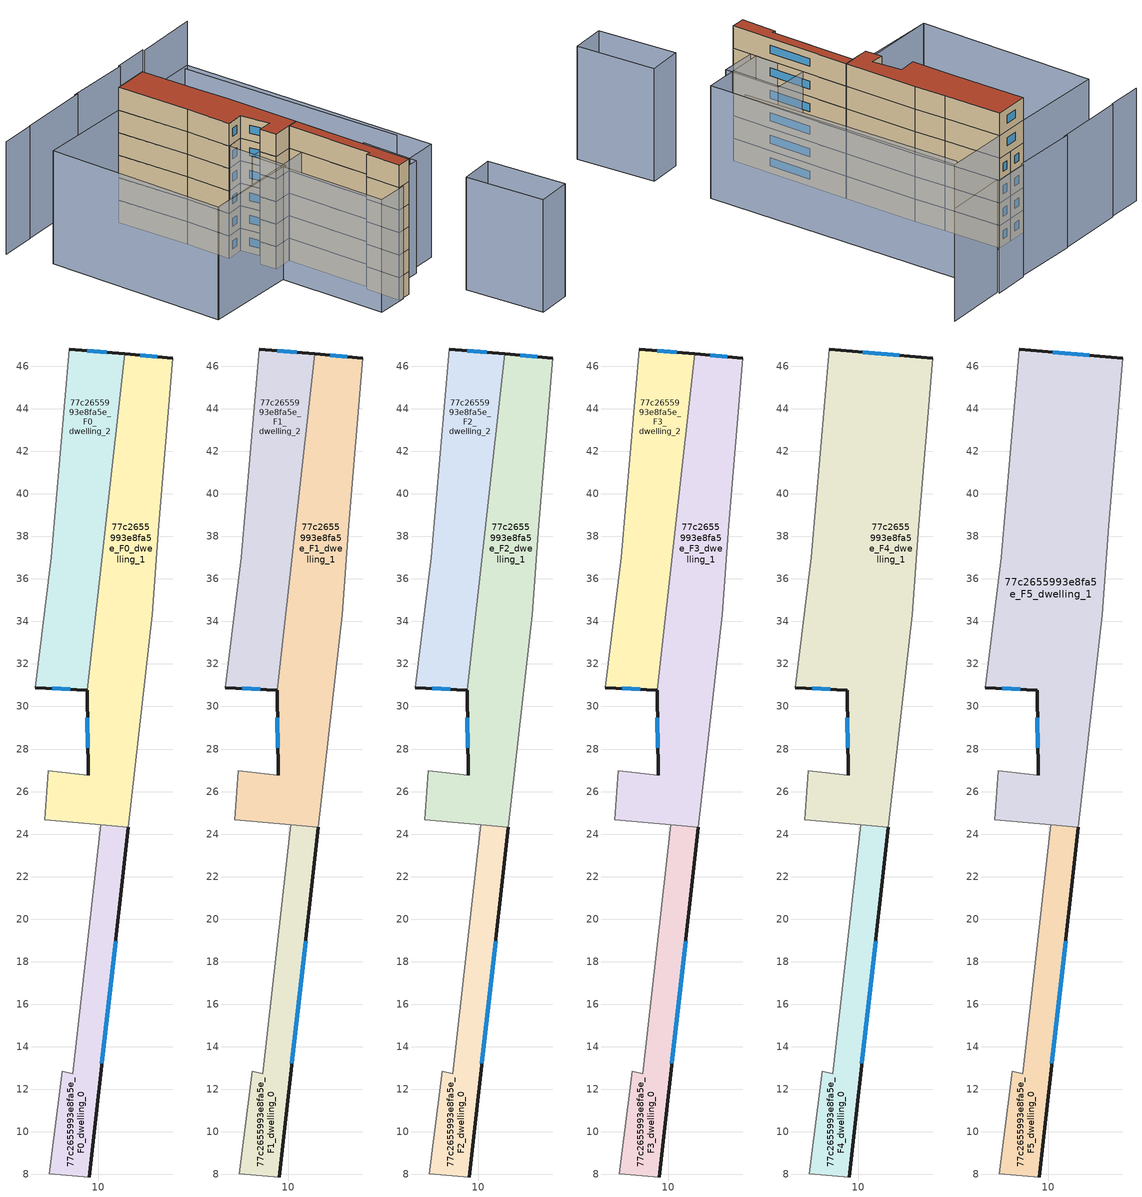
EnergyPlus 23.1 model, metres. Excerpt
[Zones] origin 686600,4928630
77c2655993e8fa5e_F0_dwelling_0
 floor ground (EU_floor_Construction): 11.42,24.31 9.58,7.87 7.7,8.03 8.3,12.84 8.8,12.72 10.11,24.43 z0
 wall outside (EU_wall_Construction): 9.58,7.87 11.42,24.31 z0:3
 wall adiabatic (EU_wall_Construction): 10.11,24.43 8.8,12.72 8.3,12.84 7.7,8.03 9.58,7.87 z0:3
 wall to 77c2655993e8fa5e_F0_dwelling_1 (EU_wall_Construction): 11.42,24.31 10.11,24.43 z0:3
 window (EU_Window_Construction): 10.18,13.22 10.82,18.96 z0.98:2.02
77c2655993e8fa5e_F0_dwelling_1
 floor ground (EU_floor_Construction): 13.51,46.38 12.85,38.54 12.53,34.33 11.42,24.31 10.11,24.43 7.48,24.67 7.65,26.97 9.52,26.75 9.48,30.78 11.26,46.58 z0
 wall outside (EU_wall_Construction): 9.48,30.78 9.52,26.75 / 13.51,46.38 11.26,46.58 z0:3
 wall adiabatic (EU_wall_Construction): 9.52,26.75 7.65,26.97 7.48,24.67 10.11,24.43 / 11.42,24.31 12.53,34.33 12.85,38.54 13.51,46.38 z0:3
 wall to 77c2655993e8fa5e_F0_dwelling_2 (EU_wall_Construction): 11.26,46.58 9.48,30.78 z0:3
 window (EU_Window_Construction): 9.5,29.47 9.51,28.06 / 12.77,46.45 11.99,46.52 z0.98:2.02
77c2655993e8fa5e_F0_dwelling_2
 floor ground (EU_floor_Construction): 11.26,46.58 9.48,30.78 7.04,30.88 7.79,37.01 8.63,46.82 z0
 wall outside (EU_wall_Construction): 11.26,46.58 8.63,46.82 / 7.04,30.88 9.48,30.78 z0:3
 wall adiabatic (EU_wall_Construction): 8.63,46.82 7.79,37.01 7.04,30.88 z0:3
 window (EU_Window_Construction): 10.4,46.66 9.49,46.74 / 7.84,30.85 8.69,30.81 z0.98:2.02
77c2655993e8fa5e_F1_dwelling_0
 floor to 77c2655993e8fa5e_F0_dwelling_0 (EU_floor_Construction): 11.42,24.31 9.58,7.87 7.7,8.03 8.3,12.84 8.8,12.72 10.11,24.43 z3
 wall outside (EU_wall_Construction): 9.58,7.87 11.42,24.31 z3:6
 wall adiabatic (EU_wall_Construction): 10.11,24.43 8.8,12.72 8.3,12.84 7.7,8.03 9.58,7.87 z3:6
 wall to 77c2655993e8fa5e_F1_dwelling_1 (EU_wall_Construction): 11.42,24.31 10.11,24.43 z3:6
 window (EU_Window_Construction): 10.18,13.22 10.82,18.96 z3.98:5.02
77c2655993e8fa5e_F1_dwelling_1
 floor to 77c2655993e8fa5e_F0_dwelling_1 (EU_floor_Construction): 13.51,46.38 12.85,38.54 12.53,34.33 11.42,24.31 10.11,24.43 7.48,24.67 7.65,26.97 9.52,26.75 9.48,30.78 11.25,46.58 z3
 wall outside (EU_wall_Construction): 9.48,30.78 9.52,26.75 / 13.51,46.38 11.26,46.58 z3:6
 wall adiabatic (EU_wall_Construction): 9.52,26.75 7.65,26.97 7.48,24.67 10.11,24.43 / 11.42,24.31 12.53,34.33 12.85,38.54 13.51,46.38 z3:6
 wall to 77c2655993e8fa5e_F1_dwelling_2 (EU_wall_Construction): 11.26,46.58 9.48,30.78 z3:6
 window (EU_Window_Construction): 9.5,29.47 9.51,28.06 / 12.77,46.45 11.99,46.52 z3.98:5.02
77c2655993e8fa5e_F1_dwelling_2
 floor to 77c2655993e8fa5e_F0_dwelling_2 (EU_floor_Construction): 11.25,46.58 9.48,30.78 7.04,30.88 7.79,37.01 8.63,46.82 z3
 wall outside (EU_wall_Construction): 11.26,46.58 8.63,46.82 / 7.04,30.88 9.48,30.78 z3:6
 wall adiabatic (EU_wall_Construction): 8.63,46.82 7.79,37.01 7.04,30.88 z3:6
 window (EU_Window_Construction): 10.4,46.66 9.49,46.74 / 7.84,30.85 8.69,30.81 z3.98:5.02
77c2655993e8fa5e_F2_dwelling_0
 floor to 77c2655993e8fa5e_F1_dwelling_0 (EU_floor_Construction): 11.42,24.31 9.58,7.87 7.7,8.03 8.3,12.84 8.8,12.72 10.11,24.43 z6
 wall outside (EU_wall_Construction): 9.58,7.87 11.42,24.31 z6:9
 wall adiabatic (EU_wall_Construction): 10.11,24.43 8.8,12.72 8.3,12.84 7.7,8.03 9.58,7.87 z6:9
 wall to 77c2655993e8fa5e_F2_dwelling_1 (EU_wall_Construction): 11.42,24.31 10.11,24.43 z6:9
 window (EU_Window_Construction): 10.18,13.22 10.82,18.96 z6.98:8.02
77c2655993e8fa5e_F2_dwelling_1
 floor to 77c2655993e8fa5e_F1_dwelling_1 (EU_floor_Construction): 13.51,46.38 12.85,38.54 12.53,34.33 11.42,24.31 10.11,24.43 7.48,24.67 7.65,26.97 9.52,26.75 9.48,30.78 11.25,46.58 z6
 wall outside (EU_wall_Construction): 9.48,30.78 9.52,26.75 / 13.51,46.38 11.26,46.58 z6:9
 wall adiabatic (EU_wall_Construction): 9.52,26.75 7.65,26.97 7.48,24.67 10.11,24.43 / 11.42,24.31 12.53,34.33 12.85,38.54 13.51,46.38 z6:9
 wall to 77c2655993e8fa5e_F2_dwelling_2 (EU_wall_Construction): 11.26,46.58 9.48,30.78 z6:9
 window (EU_Window_Construction): 9.5,29.47 9.51,28.06 / 12.77,46.45 11.99,46.52 z6.98:8.02
77c2655993e8fa5e_F2_dwelling_2
 floor to 77c2655993e8fa5e_F1_dwelling_2 (EU_floor_Construction): 11.25,46.58 9.48,30.78 7.04,30.88 7.79,37.01 8.63,46.82 z6
 wall outside (EU_wall_Construction): 11.26,46.58 8.63,46.82 / 7.04,30.88 9.48,30.78 z6:9
 wall adiabatic (EU_wall_Construction): 8.63,46.82 7.79,37.01 7.04,30.88 z6:9
 window (EU_Window_Construction): 10.4,46.66 9.49,46.74 / 7.84,30.85 8.69,30.81 z6.98:8.02
77c2655993e8fa5e_F3_dwelling_0
 floor to 77c2655993e8fa5e_F2_dwelling_0 (EU_floor_Construction): 11.42,24.31 9.58,7.87 7.7,8.03 8.3,12.84 8.8,12.72 10.11,24.43 z9
 wall outside (EU_wall_Construction): 9.58,7.87 11.42,24.31 z9:12
 wall adiabatic (EU_wall_Construction): 10.11,24.43 8.8,12.72 8.3,12.84 7.7,8.03 9.58,7.87 z9:12
 wall to 77c2655993e8fa5e_F3_dwelling_1 (EU_wall_Construction): 11.42,24.31 10.11,24.43 z9:12
 window (EU_Window_Construction): 10.18,13.22 10.82,18.96 z9.98:11.02
77c2655993e8fa5e_F3_dwelling_1
 floor to 77c2655993e8fa5e_F2_dwelling_1 (EU_floor_Construction): 13.51,46.38 12.85,38.54 12.53,34.33 11.42,24.31 10.11,24.43 7.48,24.67 7.65,26.97 9.52,26.75 9.48,30.78 11.25,46.58 z9
 wall outside (EU_wall_Construction): 9.48,30.78 9.52,26.75 / 13.51,46.38 11.26,46.58 z9:12
 wall adiabatic (EU_wall_Construction): 9.52,26.75 7.65,26.97 7.48,24.67 10.11,24.43 / 11.42,24.31 12.53,34.33 12.85,38.54 13.51,46.38 z9:12
 wall to 77c2655993e8fa5e_F3_dwelling_2 (EU_wall_Construction): 11.26,46.58 9.48,30.78 z9:12
 window (EU_Window_Construction): 9.5,29.47 9.51,28.06 / 12.77,46.45 11.99,46.52 z9.98:11.02
77c2655993e8fa5e_F3_dwelling_2
 floor to 77c2655993e8fa5e_F2_dwelling_2 (EU_floor_Construction): 11.25,46.58 9.48,30.78 7.04,30.88 7.79,37.01 8.63,46.82 z9
 wall outside (EU_wall_Construction): 11.26,46.58 8.63,46.82 / 7.04,30.88 9.48,30.78 z9:12
 wall adiabatic (EU_wall_Construction): 8.63,46.82 7.79,37.01 7.04,30.88 z9:12
 window (EU_Window_Construction): 10.4,46.66 9.49,46.74 / 7.84,30.85 8.69,30.81 z9.98:11.02
77c2655993e8fa5e_F4_dwelling_0
 floor to 77c2655993e8fa5e_F3_dwelling_0 (EU_floor_Construction): 11.42,24.31 9.58,7.87 7.7,8.03 8.3,12.84 8.8,12.72 10.11,24.43 z12
 wall outside (EU_wall_Construction): 9.58,7.87 11.42,24.31 z12:15
 wall adiabatic (EU_wall_Construction): 10.11,24.43 8.8,12.72 8.3,12.84 7.7,8.03 9.58,7.87 z12:15
 wall to 77c2655993e8fa5e_F4_dwelling_1 (EU_wall_Construction): 11.42,24.31 10.11,24.43 z12:15
 window (EU_Window_Construction): 10.18,13.22 10.82,18.96 z12.98:14.02
77c2655993e8fa5e_F4_dwelling_1
 floor to 77c2655993e8fa5e_F3_dwelling_1 (EU_floor_Construction): 13.51,46.38 12.85,38.54 12.53,34.33 11.42,24.31 10.11,24.43 7.48,24.67 7.65,26.97 9.52,26.75 9.48,30.78 11.25,46.58 z12
 floor to 77c2655993e8fa5e_F3_dwelling_2 (EU_floor_Construction): 11.25,46.58 9.48,30.78 7.04,30.88 7.79,37.01 8.63,46.82 z12
 wall outside (EU_wall_Construction): 7.04,30.88 9.48,30.78 9.52,26.75 / 13.51,46.38 8.63,46.82 z12:15
 wall adiabatic (EU_wall_Construction): 9.52,26.75 7.65,26.97 7.48,24.67 10.11,24.43 / 8.63,46.82 7.79,37.01 7.04,30.88 / 11.42,24.31 12.53,34.33 12.85,38.54 13.51,46.38 z12:15
 window (EU_Window_Construction): 9.5,29.47 9.51,28.06 / 7.84,30.85 8.69,30.81 / 11.92,46.52 10.22,46.67 z12.98:14.02
77c2655993e8fa5e_F5_dwelling_0
 floor to 77c2655993e8fa5e_F4_dwelling_0 (EU_floor_Construction): 11.42,24.31 9.58,7.87 7.7,8.03 8.3,12.84 8.8,12.72 10.11,24.43 z15
 wall outside (EU_wall_Construction): 9.58,7.87 11.42,24.31 z15:18
 wall adiabatic (EU_wall_Construction): 10.11,24.43 8.8,12.72 8.3,12.84 7.7,8.03 9.58,7.87 z15:18
 wall to 77c2655993e8fa5e_F5_dwelling_1 (EU_wall_Construction): 11.42,24.31 10.11,24.43 z15:18
 window (EU_Window_Construction): 10.18,13.22 10.82,18.96 z15.98:17.02
 roof outside (EU_roof_Construction): 9.58,7.87 11.42,24.31 10.11,24.43 8.8,12.72 8.3,12.84 7.7,8.03 z18
77c2655993e8fa5e_F5_dwelling_1
 floor to 77c2655993e8fa5e_F4_dwelling_1 (EU_floor_Construction): 13.51,46.38 12.85,38.54 12.53,34.33 11.42,24.31 10.11,24.43 7.48,24.67 7.65,26.97 9.52,26.75 9.48,30.78 7.04,30.88 7.79,37.01 8.63,46.82 z15
 wall outside (EU_wall_Construction): 7.04,30.88 9.48,30.78 9.52,26.75 / 13.51,46.38 8.63,46.82 z15:18
 wall adiabatic (EU_wall_Construction): 9.52,26.75 7.65,26.97 7.48,24.67 10.11,24.43 / 8.63,46.82 7.79,37.01 7.04,30.88 / 11.42,24.31 12.53,34.33 12.85,38.54 13.51,46.38 z15:18
 window (EU_Window_Construction): 9.5,29.47 9.51,28.06 / 7.84,30.85 8.69,30.81 / 11.92,46.52 10.22,46.67 z15.98:17.02
 roof outside (EU_roof_Construction): 11.42,24.31 12.53,34.33 12.85,38.54 13.51,46.38 8.63,46.82 7.79,37.01 7.04,30.88 9.48,30.78 9.52,26.75 7.65,26.97 7.48,24.67 10.11,24.43 z18
shading: -7.23,24.18 11.05,22.51 / 19.26,15.03 21.75,45.24 / 18.49,52.28 9.46,53.28 / 32.46,51.14 23.53,51.81 / 9.88,53.16 -0.22,54 / 23.55,52.07 18.51,52.49 / -0.23,53.91 -5.1,54.36 / 18.36,-8.44 13.53,-8.23 / 13.53,-8.23 14,2.55 / 14,2.55 18.83,2.34 / 18.83,2.34 18.36,-8.44 / 9.86,10.37 10.72,18.01 / 10.72,18.01 15.64,17.46 / 15.64,17.46 14.79,9.82 / 14.79,9.82 9.86,10.37 / 10.36,26.68 8.26,7.86 / 8.26,7.86 3.98,8.33 / 3.98,8.33 6.08,27.16 / 6.08,27.16 10.36,26.68 / 10.09,11.19 13.51,46.4 / 13.51,46.4 22.69,45.51 / 22.69,45.51 19.27,10.3 / 19.27,10.3 10.09,11.19 / -7.22,24.18 -4.39,48.34 / -4.39,48.34 8.94,46.78 / 8.94,46.78 6.1,22.61 / 6.1,22.61 -7.22,24.18 z0:15
[Building]
EU S2 Campaign: North Axis=0; Terrain=City; Solar Distribution=FullExterior
[Site:Location]
Bologna: Latitude=44.5; Longitude=11.25; Time Zone=1; Elevation=37
[SizingPeriod:WeatherFileDays]
AnnualSizingPeriod: Begin Month=1; Begin Day of Month=1; End Month=12; End Day of Month=31; Day of Week for Start Day=Monday; Use Weather File Daylight Saving Period=No; Use Weather File Rain and Snow Indicators=No
[MATERIAL]
EU_InternalMass_Material: Roughness=MediumRough; Thickness=0.1; Conductivity=1; Density=1800; Specific Heat=900; Thermal Absorptance=0.9; Solar Absorptance=0.7; Visible Absorptance=0.7
[MATERIAL:NOMASS] Roughness=MediumRough; Thermal Absorptance=0.9; Solar Absorptance=0.7; Visible Absorptance=0.7
Name | Thermal Resistance
EU_wall_NoMass | 0.905828
EU_roof_NoMass | 0.37593
EU_floor_NoMass | 0.67114
[WINDOWMATERIAL:SIMPLEGLAZINGSYSTEM]
EU_Window_SimpleGlazing: UFactor=4.52486; Solar Heat Gain Coefficient=0.85; Visible Transmittance=0.85
[CONSTRUCTION]
EU_wall_Construction: EU_wall_NoMass
EU_roof_Construction: EU_roof_NoMass
EU_floor_Construction: EU_floor_NoMass
EU_InternalMass_Construction: EU_InternalMass_Material
EU_Window_Construction: EU_Window_SimpleGlazing
[ZONE] Type=1; Multiplier=1; Ceiling Height=autocalculate; Floor Area=autocalculate; Part of Total Floor Area=Yes
Name | Volume
77c2655993e8fa5e_F0_dwelling_0 | 72.9741
77c2655993e8fa5e_F1_dwelling_0; 77c2655993e8fa5e_F2_dwelling_0; 77c2655993e8fa5e_F3_dwelling_0; 77c2655993e8fa5e_F4_dwelling_0; 77c2655993e8fa5e_F5_dwelling_0 | 72.9734
77c2655993e8fa5e_F0_dwelling_1; 77c2655993e8fa5e_F1_dwelling_1; 77c2655993e8fa5e_F2_dwelling_1; 77c2655993e8fa5e_F3_dwelling_1 | 174.557
77c2655993e8fa5e_F4_dwelling_1 | 292.633
77c2655993e8fa5e_F5_dwelling_1 | 292.635
77c2655993e8fa5e_F0_dwelling_2 | 118.076
77c2655993e8fa5e_F1_dwelling_2; 77c2655993e8fa5e_F2_dwelling_2; 77c2655993e8fa5e_F3_dwelling_2 | 118.075
[INTERNALMASS] Construction=EU_InternalMass_Construction
Name | Zone or ZoneList | Surface Area
77c2655993e8fa5e_F0_dwelling_0_EU_InternalMass | 77c2655993e8fa5e_F0_dwelling_0 | 24.3306
77c2655993e8fa5e_F0_dwelling_1_EU_InternalMass | 77c2655993e8fa5e_F0_dwelling_1 | 58.1795
77c2655993e8fa5e_F0_dwelling_2_EU_InternalMass | 77c2655993e8fa5e_F0_dwelling_2 | 39.3587
77c2655993e8fa5e_F1_dwelling_0_EU_InternalMass | 77c2655993e8fa5e_F1_dwelling_0 | 24.3306
77c2655993e8fa5e_F1_dwelling_1_EU_InternalMass | 77c2655993e8fa5e_F1_dwelling_1 | 58.1795
77c2655993e8fa5e_F1_dwelling_2_EU_InternalMass | 77c2655993e8fa5e_F1_dwelling_2 | 39.3587
77c2655993e8fa5e_F2_dwelling_0_EU_InternalMass | 77c2655993e8fa5e_F2_dwelling_0 | 24.3306
77c2655993e8fa5e_F2_dwelling_1_EU_InternalMass | 77c2655993e8fa5e_F2_dwelling_1 | 58.1795
77c2655993e8fa5e_F2_dwelling_2_EU_InternalMass | 77c2655993e8fa5e_F2_dwelling_2 | 39.3587
77c2655993e8fa5e_F3_dwelling_0_EU_InternalMass | 77c2655993e8fa5e_F3_dwelling_0 | 24.3306
77c2655993e8fa5e_F3_dwelling_1_EU_InternalMass | 77c2655993e8fa5e_F3_dwelling_1 | 58.1795
77c2655993e8fa5e_F3_dwelling_2_EU_InternalMass | 77c2655993e8fa5e_F3_dwelling_2 | 39.3587
77c2655993e8fa5e_F4_dwelling_0_EU_InternalMass | 77c2655993e8fa5e_F4_dwelling_0 | 24.3305
77c2655993e8fa5e_F4_dwelling_1_EU_InternalMass | 77c2655993e8fa5e_F4_dwelling_1 | 97.5389
77c2655993e8fa5e_F5_dwelling_0_EU_InternalMass | 77c2655993e8fa5e_F5_dwelling_0 | 24.3305
77c2655993e8fa5e_F5_dwelling_1_EU_InternalMass | 77c2655993e8fa5e_F5_dwelling_1 | 97.5389
[OTHEREQUIPMENT] Fuel Type=Electricity; Design Level Calculation Method=Watts/Area; Power per Zone Floor Area=1; Fraction Latent=0; Fraction Radiant=0; Fraction Lost=0; Carbon Dioxide Generation Rate=0; EndUse Subcategory=EU_Step8_InternalGains
Name | Zone or ZoneList or Space or SpaceList | Schedule
EU_Step8_InternalGain_77c2655993e8fa5e_F0_dwelling_0_f000 | 77c2655993e8fa5e_F0_dwelling_0 | EU_Step8_GainSchedule_77c2655993e8fa5e_F0_dwelling_0_f000
EU_Step8_InternalGain_77c2655993e8fa5e_F0_dwelling_1_f000 | 77c2655993e8fa5e_F0_dwelling_1 | EU_Step8_GainSchedule_77c2655993e8fa5e_F0_dwelling_1_f000
EU_Step8_InternalGain_77c2655993e8fa5e_F0_dwelling_2_f000 | 77c2655993e8fa5e_F0_dwelling_2 | EU_Step8_GainSchedule_77c2655993e8fa5e_F0_dwelling_2_f000
EU_Step8_InternalGain_77c2655993e8fa5e_F1_dwelling_0_f000 | 77c2655993e8fa5e_F1_dwelling_0 | EU_Step8_GainSchedule_77c2655993e8fa5e_F1_dwelling_0_f000
EU_Step8_InternalGain_77c2655993e8fa5e_F1_dwelling_1_f000 | 77c2655993e8fa5e_F1_dwelling_1 | EU_Step8_GainSchedule_77c2655993e8fa5e_F1_dwelling_1_f000
EU_Step8_InternalGain_77c2655993e8fa5e_F1_dwelling_2_f000 | 77c2655993e8fa5e_F1_dwelling_2 | EU_Step8_GainSchedule_77c2655993e8fa5e_F1_dwelling_2_f000
EU_Step8_InternalGain_77c2655993e8fa5e_F2_dwelling_0_f000 | 77c2655993e8fa5e_F2_dwelling_0 | EU_Step8_GainSchedule_77c2655993e8fa5e_F2_dwelling_0_f000
EU_Step8_InternalGain_77c2655993e8fa5e_F2_dwelling_1_f000 | 77c2655993e8fa5e_F2_dwelling_1 | EU_Step8_GainSchedule_77c2655993e8fa5e_F2_dwelling_1_f000
EU_Step8_InternalGain_77c2655993e8fa5e_F2_dwelling_2_f000 | 77c2655993e8fa5e_F2_dwelling_2 | EU_Step8_GainSchedule_77c2655993e8fa5e_F2_dwelling_2_f000
EU_Step8_InternalGain_77c2655993e8fa5e_F3_dwelling_0_f000 | 77c2655993e8fa5e_F3_dwelling_0 | EU_Step8_GainSchedule_77c2655993e8fa5e_F3_dwelling_0_f000
EU_Step8_InternalGain_77c2655993e8fa5e_F3_dwelling_1_f000 | 77c2655993e8fa5e_F3_dwelling_1 | EU_Step8_GainSchedule_77c2655993e8fa5e_F3_dwelling_1_f000
EU_Step8_InternalGain_77c2655993e8fa5e_F3_dwelling_2_f000 | 77c2655993e8fa5e_F3_dwelling_2 | EU_Step8_GainSchedule_77c2655993e8fa5e_F3_dwelling_2_f000
EU_Step8_InternalGain_77c2655993e8fa5e_F4_dwelling_0_f000 | 77c2655993e8fa5e_F4_dwelling_0 | EU_Step8_GainSchedule_77c2655993e8fa5e_F4_dwelling_0_f000
EU_Step8_InternalGain_77c2655993e8fa5e_F4_dwelling_1_f000 | 77c2655993e8fa5e_F4_dwelling_1 | EU_Step8_GainSchedule_77c2655993e8fa5e_F4_dwelling_1_f000
EU_Step8_InternalGain_77c2655993e8fa5e_F5_dwelling_0_f000 | 77c2655993e8fa5e_F5_dwelling_0 | EU_Step8_GainSchedule_77c2655993e8fa5e_F5_dwelling_0_f000
EU_Step8_InternalGain_77c2655993e8fa5e_F5_dwelling_1_f000 | 77c2655993e8fa5e_F5_dwelling_1 | EU_Step8_GainSchedule_77c2655993e8fa5e_F5_dwelling_1_f000
[ZONEVENTILATION:DESIGNFLOWRATE] Schedule=EU_AlwaysOn; Design Flow Rate Calculation Method=AirChanges/Hour; Air Changes per Hour=0.73129; Ventilation Type=Natural; Fan Pressure Rise=0; Fan Total Efficiency=1; Constant Term Coefficient=1; Temperature Term Coefficient=0; Velocity Term Coefficient=0; Velocity Squared Term Coefficient=0; Minimum Indoor Temperature=-100; Maximum Indoor Temperature=100; Delta Temperature=-100; Minimum Outdoor Temperature=-100; Maximum Outdoor Temperature=100; Maximum Wind Speed=40
Name | Zone or ZoneList or Space or SpaceList
EU_ConstantAir_77c2655993e8fa5e_F0_dwelling_0 | 77c2655993e8fa5e_F0_dwelling_0
EU_ConstantAir_77c2655993e8fa5e_F0_dwelling_1 | 77c2655993e8fa5e_F0_dwelling_1
EU_ConstantAir_77c2655993e8fa5e_F0_dwelling_2 | 77c2655993e8fa5e_F0_dwelling_2
EU_ConstantAir_77c2655993e8fa5e_F1_dwelling_0 | 77c2655993e8fa5e_F1_dwelling_0
EU_ConstantAir_77c2655993e8fa5e_F1_dwelling_1 | 77c2655993e8fa5e_F1_dwelling_1
EU_ConstantAir_77c2655993e8fa5e_F1_dwelling_2 | 77c2655993e8fa5e_F1_dwelling_2
EU_ConstantAir_77c2655993e8fa5e_F2_dwelling_0 | 77c2655993e8fa5e_F2_dwelling_0
EU_ConstantAir_77c2655993e8fa5e_F2_dwelling_1 | 77c2655993e8fa5e_F2_dwelling_1
EU_ConstantAir_77c2655993e8fa5e_F2_dwelling_2 | 77c2655993e8fa5e_F2_dwelling_2
EU_ConstantAir_77c2655993e8fa5e_F3_dwelling_0 | 77c2655993e8fa5e_F3_dwelling_0
EU_ConstantAir_77c2655993e8fa5e_F3_dwelling_1 | 77c2655993e8fa5e_F3_dwelling_1
EU_ConstantAir_77c2655993e8fa5e_F3_dwelling_2 | 77c2655993e8fa5e_F3_dwelling_2
EU_ConstantAir_77c2655993e8fa5e_F4_dwelling_0 | 77c2655993e8fa5e_F4_dwelling_0
EU_ConstantAir_77c2655993e8fa5e_F4_dwelling_1 | 77c2655993e8fa5e_F4_dwelling_1
EU_ConstantAir_77c2655993e8fa5e_F5_dwelling_0 | 77c2655993e8fa5e_F5_dwelling_0
EU_ConstantAir_77c2655993e8fa5e_F5_dwelling_1 | 77c2655993e8fa5e_F5_dwelling_1
[HVACTEMPLATE:THERMOSTAT] Constant Heating Setpoint=20; Constant Cooling Setpoint=50
EU_HeatOnly_77c2655993e8fa5e_F0_dwelling_0; EU_HeatOnly_77c2655993e8fa5e_F0_dwelling_1; EU_HeatOnly_77c2655993e8fa5e_F0_dwelling_2; EU_HeatOnly_77c2655993e8fa5e_F1_dwelling_0; EU_HeatOnly_77c2655993e8fa5e_F1_dwelling_1; EU_HeatOnly_77c2655993e8fa5e_F1_dwelling_2; EU_HeatOnly_77c2655993e8fa5e_F2_dwelling_0; EU_HeatOnly_77c2655993e8fa5e_F2_dwelling_1; EU_HeatOnly_77c2655993e8fa5e_F2_dwelling_2; EU_HeatOnly_77c2655993e8fa5e_F3_dwelling_0; EU_HeatOnly_77c2655993e8fa5e_F3_dwelling_1; EU_HeatOnly_77c2655993e8fa5e_F3_dwelling_2; EU_HeatOnly_77c2655993e8fa5e_F4_dwelling_0; EU_HeatOnly_77c2655993e8fa5e_F4_dwelling_1; EU_HeatOnly_77c2655993e8fa5e_F5_dwelling_0; EU_HeatOnly_77c2655993e8fa5e_F5_dwelling_1
[HVACTEMPLATE:ZONE:IDEALLOADSAIRSYSTEM] System Availability Schedule=EU_AlwaysOn; Maximum Heating Supply Air Temperature=50; Minimum Cooling Supply Air Temperature=13; Maximum Heating Supply Air Humidity Ratio=0.0156; Minimum Cooling Supply Air Humidity Ratio=0.0077; Heating Limit=NoLimit; Cooling Limit=NoLimit; Heating Availability Schedule=EU_AlwaysOn; Cooling Availability Schedule=EU_CoolingOff; Dehumidification Control Type=ConstantSensibleHeatRatio; Cooling Sensible Heat Ratio=0.7; Dehumidification Setpoint=60; Humidification Control Type=None; Humidification Setpoint=30; Outdoor Air Method=None; Outdoor Air Flow Rate per Person=0.00944; Outdoor Air Flow Rate per Zone Floor Area=0; Outdoor Air Flow Rate per Zone=0; Demand Controlled Ventilation Type=None; Outdoor Air Economizer Type=NoEconomizer; Heat Recovery Type=None; Sensible Heat Recovery Effectiveness=0.7; Latent Heat Recovery Effectiveness=0.65
Name | Template Thermostat
77c2655993e8fa5e_F0_dwelling_0 | EU_HeatOnly_77c2655993e8fa5e_F0_dwelling_0
77c2655993e8fa5e_F0_dwelling_1 | EU_HeatOnly_77c2655993e8fa5e_F0_dwelling_1
77c2655993e8fa5e_F0_dwelling_2 | EU_HeatOnly_77c2655993e8fa5e_F0_dwelling_2
77c2655993e8fa5e_F1_dwelling_0 | EU_HeatOnly_77c2655993e8fa5e_F1_dwelling_0
77c2655993e8fa5e_F1_dwelling_1 | EU_HeatOnly_77c2655993e8fa5e_F1_dwelling_1
77c2655993e8fa5e_F1_dwelling_2 | EU_HeatOnly_77c2655993e8fa5e_F1_dwelling_2
77c2655993e8fa5e_F2_dwelling_0 | EU_HeatOnly_77c2655993e8fa5e_F2_dwelling_0
77c2655993e8fa5e_F2_dwelling_1 | EU_HeatOnly_77c2655993e8fa5e_F2_dwelling_1
77c2655993e8fa5e_F2_dwelling_2 | EU_HeatOnly_77c2655993e8fa5e_F2_dwelling_2
77c2655993e8fa5e_F3_dwelling_0 | EU_HeatOnly_77c2655993e8fa5e_F3_dwelling_0
77c2655993e8fa5e_F3_dwelling_1 | EU_HeatOnly_77c2655993e8fa5e_F3_dwelling_1
77c2655993e8fa5e_F3_dwelling_2 | EU_HeatOnly_77c2655993e8fa5e_F3_dwelling_2
77c2655993e8fa5e_F4_dwelling_0 | EU_HeatOnly_77c2655993e8fa5e_F4_dwelling_0
77c2655993e8fa5e_F4_dwelling_1 | EU_HeatOnly_77c2655993e8fa5e_F4_dwelling_1
77c2655993e8fa5e_F5_dwelling_0 | EU_HeatOnly_77c2655993e8fa5e_F5_dwelling_0
77c2655993e8fa5e_F5_dwelling_1 | EU_HeatOnly_77c2655993e8fa5e_F5_dwelling_1
[SIZING:ZONE] Zone Cooling Design Supply Air Temperature Input Method=SupplyAirTemperature; Zone Cooling Design Supply Air Temperature=13; Zone Heating Design Supply Air Temperature Input Method=SupplyAirTemperature; Zone Heating Design Supply Air Temperature=50; Zone Cooling Design Supply Air Humidity Ratio=0.008; Zone Heating Design Supply Air Humidity Ratio=0.008; Cooling Design Air Flow Method=DesignDay; Cooling Design Air Flow Rate=0; Cooling Minimum Air Flow per Zone Floor Area=0.000762; Cooling Minimum Air Flow=0; Cooling Minimum Air Flow Fraction=0.2; Heating Design Air Flow Method=DesignDay; Heating Design Air Flow Rate=0; Heating Maximum Air Flow per Zone Floor Area=0.002032; Heating Maximum Air Flow=0.141576; Heating Maximum Air Flow Fraction=0.3; Account for Dedicated Outdoor Air System=No; Dedicated Outdoor Air System Control Strategy=NeutralSupplyAir; Dedicated Outdoor Air Low Setpoint Temperature for Design=autosize; Dedicated Outdoor Air High Setpoint Temperature for Design=autosize; Zone Load Sizing Method=Sensible Load Only No Latent Load; Zone Latent Cooling Design Supply Air Humidity Ratio Input Method=HumidityRatioDifference; Zone Cooling Design Supply Air Humidity Ratio Difference=0.005; Zone Latent Heating Design Supply Air Humidity Ratio Input Method=HumidityRatioDifference; Zone Humidification Design Supply Air Humidity Ratio Difference=0.005
77c2655993e8fa5e_F0_dwelling_0; 77c2655993e8fa5e_F0_dwelling_1; 77c2655993e8fa5e_F0_dwelling_2; 77c2655993e8fa5e_F1_dwelling_0; 77c2655993e8fa5e_F1_dwelling_1; 77c2655993e8fa5e_F1_dwelling_2; 77c2655993e8fa5e_F2_dwelling_0; 77c2655993e8fa5e_F2_dwelling_1; 77c2655993e8fa5e_F2_dwelling_2; 77c2655993e8fa5e_F3_dwelling_0; 77c2655993e8fa5e_F3_dwelling_1; 77c2655993e8fa5e_F3_dwelling_2; 77c2655993e8fa5e_F4_dwelling_0; 77c2655993e8fa5e_F4_dwelling_1; 77c2655993e8fa5e_F5_dwelling_0; 77c2655993e8fa5e_F5_dwelling_1
[SCHEDULE:CONSTANT]
Name | Hourly Value
EU_AlwaysOn | 1
EU_CoolingOff | 0
[SCHEDULE:FILE] Column Number=1; Rows to Skip at Top=0; Number of Hours of Data=8760; Column Separator=Comma; Interpolate to Timestep=No; Minutes per Item=60; Adjust Schedule for Daylight Savings=Yes
Name | File
EU_Step8_GainSchedule_77c2655993e8fa5e_F0_dwelling_0_f000 | ../../schedules/77c2655993e8fa5e/77c2655993e8fa5e_F0_dwelling_0_f000_gain.csv
EU_Step8_GainSchedule_77c2655993e8fa5e_F0_dwelling_1_f000 | ../../schedules/77c2655993e8fa5e/77c2655993e8fa5e_F0_dwelling_1_f000_gain.csv
EU_Step8_GainSchedule_77c2655993e8fa5e_F0_dwelling_2_f000 | ../../schedules/77c2655993e8fa5e/77c2655993e8fa5e_F0_dwelling_2_f000_gain.csv
EU_Step8_GainSchedule_77c2655993e8fa5e_F1_dwelling_0_f000 | ../../schedules/77c2655993e8fa5e/77c2655993e8fa5e_F1_dwelling_0_f000_gain.csv
EU_Step8_GainSchedule_77c2655993e8fa5e_F1_dwelling_1_f000 | ../../schedules/77c2655993e8fa5e/77c2655993e8fa5e_F1_dwelling_1_f000_gain.csv
EU_Step8_GainSchedule_77c2655993e8fa5e_F1_dwelling_2_f000 | ../../schedules/77c2655993e8fa5e/77c2655993e8fa5e_F1_dwelling_2_f000_gain.csv
EU_Step8_GainSchedule_77c2655993e8fa5e_F2_dwelling_0_f000 | ../../schedules/77c2655993e8fa5e/77c2655993e8fa5e_F2_dwelling_0_f000_gain.csv
EU_Step8_GainSchedule_77c2655993e8fa5e_F2_dwelling_1_f000 | ../../schedules/77c2655993e8fa5e/77c2655993e8fa5e_F2_dwelling_1_f000_gain.csv
EU_Step8_GainSchedule_77c2655993e8fa5e_F2_dwelling_2_f000 | ../../schedules/77c2655993e8fa5e/77c2655993e8fa5e_F2_dwelling_2_f000_gain.csv
EU_Step8_GainSchedule_77c2655993e8fa5e_F3_dwelling_0_f000 | ../../schedules/77c2655993e8fa5e/77c2655993e8fa5e_F3_dwelling_0_f000_gain.csv
EU_Step8_GainSchedule_77c2655993e8fa5e_F3_dwelling_1_f000 | ../../schedules/77c2655993e8fa5e/77c2655993e8fa5e_F3_dwelling_1_f000_gain.csv
EU_Step8_GainSchedule_77c2655993e8fa5e_F3_dwelling_2_f000 | ../../schedules/77c2655993e8fa5e/77c2655993e8fa5e_F3_dwelling_2_f000_gain.csv
EU_Step8_GainSchedule_77c2655993e8fa5e_F4_dwelling_0_f000 | ../../schedules/77c2655993e8fa5e/77c2655993e8fa5e_F4_dwelling_0_f000_gain.csv
EU_Step8_GainSchedule_77c2655993e8fa5e_F4_dwelling_1_f000 | ../../schedules/77c2655993e8fa5e/77c2655993e8fa5e_F4_dwelling_1_f000_gain.csv
EU_Step8_GainSchedule_77c2655993e8fa5e_F5_dwelling_0_f000 | ../../schedules/77c2655993e8fa5e/77c2655993e8fa5e_F5_dwelling_0_f000_gain.csv
EU_Step8_GainSchedule_77c2655993e8fa5e_F5_dwelling_1_f000 | ../../schedules/77c2655993e8fa5e/77c2655993e8fa5e_F5_dwelling_1_f000_gain.csv
